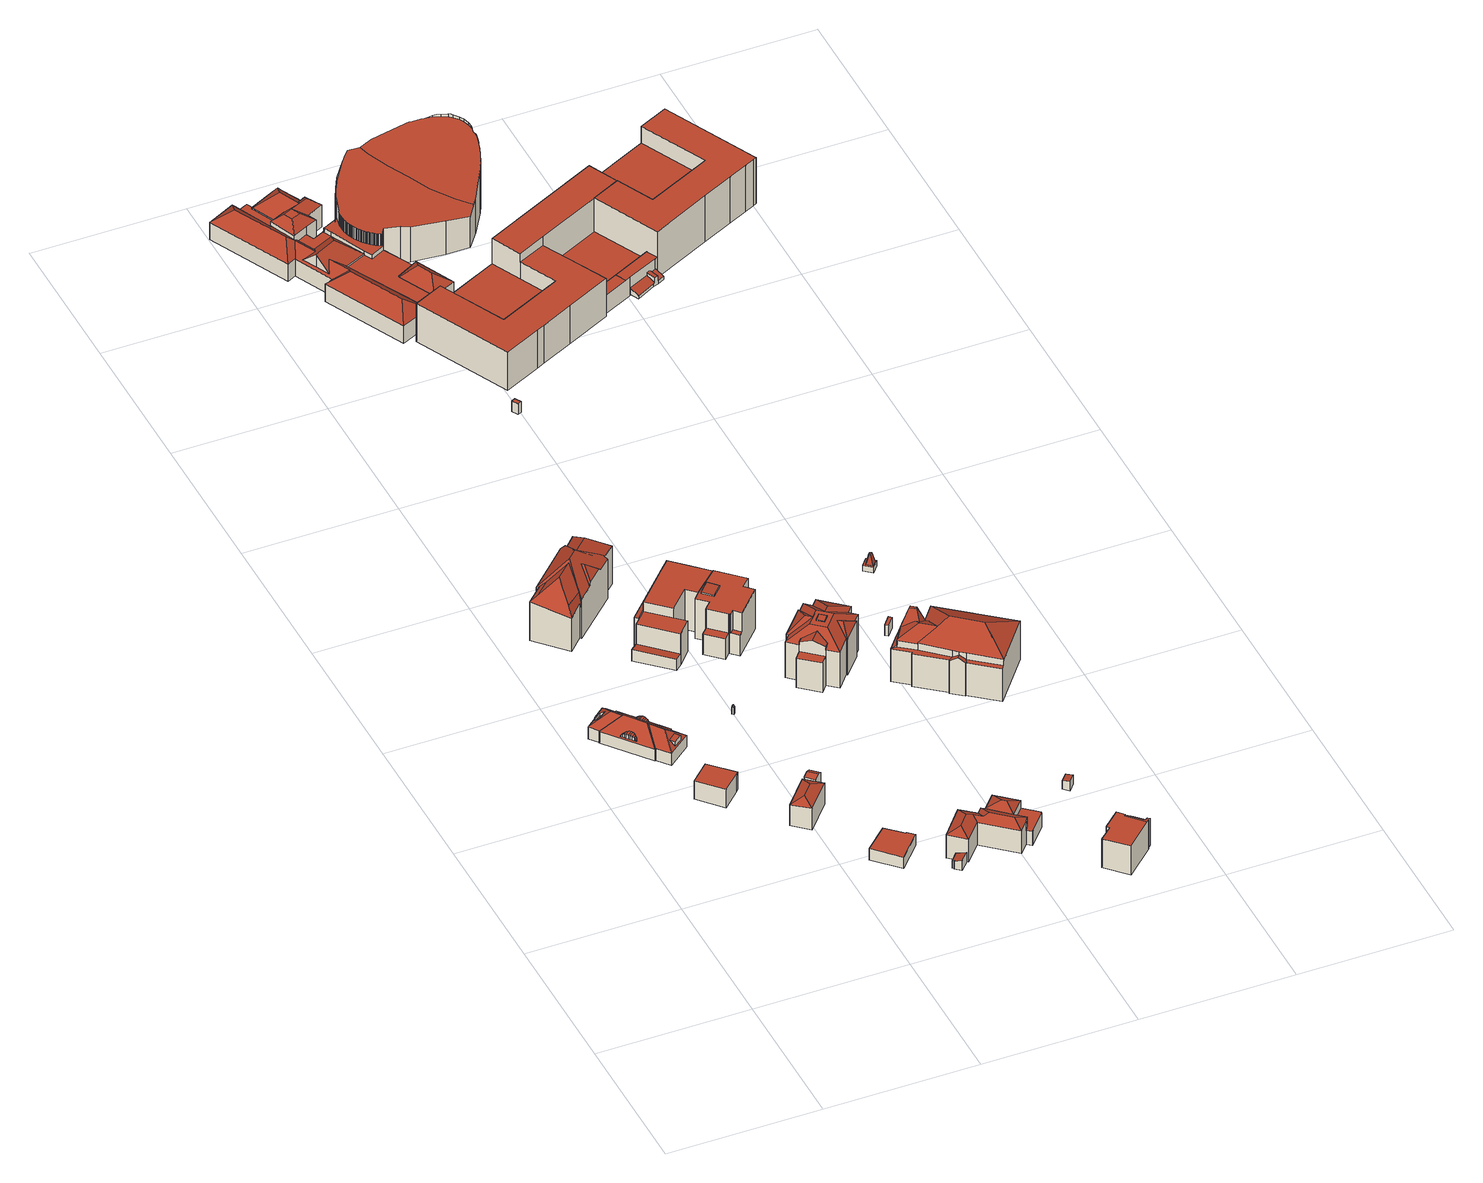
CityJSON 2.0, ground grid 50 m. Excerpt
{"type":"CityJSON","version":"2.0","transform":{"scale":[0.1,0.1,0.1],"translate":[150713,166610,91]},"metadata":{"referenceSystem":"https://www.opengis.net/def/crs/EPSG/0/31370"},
"CityObjects":{
"building1":{"type":"Building","attributes":{"name":"BUILDING","measuredHeight":12.45,"class":"1"},"geometry":[{"type":"MultiSurface","lod":"2","boundaries":[[[0,1,2]],[[3,4,5,6]],[[7,8,9]],[[10,11,12,13]],[[14,15,16,17,18,19]],[[20,21,22,23]],[[14,19,24,25]],[[2,1,26,27]],[[20,23,28,29,30,31]],[[32,33,8,7]],[[34,35,36,37]],[[38,3,6,39]],[[40,41,42,43]],[[44,45,46,47]],[[13,12,48,49]],[[29,17,16,30],[50,51,52,53,54,55,56,57,58,59,60,39,6,5,61,62,48,12,11,63]],[[21,64,22],[65,66,67,68]],[[69,70,71,72]],[[64,28,23,22]],[[27,26,35,34]],[[73,74,75,76,77,78,79]],[[15,31,30,16],[0,2,27,34,37,40,43,44,47,80,32,7,9,81,82,83,84,85,86,87,88,89,90,91]],[[39,60,38]],[[80,92,33,32]],[[93,62,61,94]],[[49,48,62,93]],[[37,36,41,40]],[[50,63,95]],[[96,25,24,97,98,99],[100,101,102,103]],[[43,42,45,44]],[[4,94,61,5]],[[47,46,92,80]],[[95,63,11,10]],[[97,24,19,18,104]],[[105,68,67,106]],[[49,93,55,54]],[[13,49,54,53]],[[3,38,59,58]],[[107,108,17,29]],[[109,110,20,31]],[[10,13,53,52]],[[71,70,100,103]],[[26,1,91,90]],[[111,112,15,14]],[[113,114,96,99,77]],[[70,69,101,100]],[[4,3,58,57]],[[115,116,76,75]],[[92,46,84,83]],[[9,8,81]],[[117,115,75,74]],[[89,88,36,35]],[[114,118,25,96]],[[119,120,64,21]],[[1,0,91]],[[108,121,18,17]],[[106,67,66]],[[110,119,21,20]],[[8,33,82,81]],[[122,117,74,73]],[[94,4,57,56]],[[87,86,42,41]],[[116,113,77,76]],[[69,72,102,101]],[[112,109,31,15]],[[88,87,41,36]],[[33,92,83,82]],[[98,97,79,78]],[[90,89,35,26]],[[50,95,51]],[[72,71,103,102]],[[97,104,73,79]],[[105,106,66,65]],[[118,111,14,25]],[[120,123,28,64]],[[68,105,65]],[[93,94,56,55]],[[46,45,85,84]],[[123,107,29,28]],[[95,10,52,51]],[[121,122,73,104,18]],[[38,60,59]],[[99,98,78,77]],[[86,85,45,42]],[[122,117,115,116,113,114,118,111,112,109,110,119,120,123,107,108,121]]],"semantics":{"surfaces":[{"type":"RoofSurface"},{"type":"WallSurface"},{"type":"GroundSurface"}],"values":[0,0,0,0,0,0,0,0,0,0,0,0,0,0,0,0,0,0,0,0,0,0,0,0,0,0,0,0,0,0,0,0,0,0,0,1,1,1,1,1,1,1,1,1,1,1,1,1,1,1,1,1,1,1,1,1,1,1,1,1,1,1,1,1,1,1,1,1,1,1,1,1,1,1,1,1,1,1,1,1,1,1,1,1,2]}}]},
"building2":{"type":"Building","attributes":{"name":"BUILDING","measuredHeight":6.85,"class":"1"},"geometry":[{"type":"MultiSurface","lod":"2","boundaries":[[[124,125,126,127,128]],[[129,124,128,130]],[[131,125,124,129]],[[132,126,125,131]],[[133,127,126,132]],[[130,128,127,133]],[[131,129,130,133,132]]],"semantics":{"surfaces":[{"type":"RoofSurface"},{"type":"WallSurface"},{"type":"GroundSurface"}],"values":[0,1,1,1,1,1,2]}}]},
"building3":{"type":"Building","attributes":{"name":"BUILDING","measuredHeight":7.92,"class":"1"},"geometry":[{"type":"MultiSurface","lod":"2","boundaries":[[[134,135,136]],[[137,134,136,138]],[[139,138,136,135]],[[138,139,137]],[[140,137,139,141]],[[142,135,134,143]],[[143,134,137,140]],[[141,139,135,142]],[[141,142,143,140]]],"semantics":{"surfaces":[{"type":"RoofSurface"},{"type":"WallSurface"},{"type":"GroundSurface"}],"values":[0,0,0,0,1,1,1,1,2]}}]},
"building4":{"type":"Building","attributes":{"name":"BUILDING","measuredHeight":4.19,"class":"1"},"geometry":[{"type":"MultiSurface","lod":"2","boundaries":[[[144,145,146,147,148,149]],[[150,144,149,151]],[[152,147,146,153]],[[151,149,148,154]],[[154,148,147,152]],[[153,146,145,155]],[[155,145,144,150]],[[154,152,153,155,150,151]]],"semantics":{"surfaces":[{"type":"RoofSurface"},{"type":"WallSurface"},{"type":"GroundSurface"}],"values":[0,1,1,1,1,1,1,2]}}]},
"building5":{"type":"Building","attributes":{"name":"BUILDING","measuredHeight":4.08,"class":"1"},"geometry":[{"type":"MultiSurface","lod":"2","boundaries":[[[156,157,158,159]],[[156,160,161,157]],[[162,158,157,161,163]],[[164,160,156,159,165]],[[165,159,158,162]],[[163,161,160,164]],[[163,164,165,162]]],"semantics":{"surfaces":[{"type":"RoofSurface"},{"type":"WallSurface"},{"type":"GroundSurface"}],"values":[0,0,1,1,1,1,2]}}]},
"building6":{"type":"Building","attributes":{"name":"BUILDING","measuredHeight":21.58,"class":"1"},"geometry":[{"type":"MultiSurface","lod":"2","boundaries":[[[166,167,168,169,170]],[[171,172,173,174,175,176]],[[177,178,179,167,166]],[[171,180,181,182,183,184,185,186,187,188,172]],[[189,190,191]],[[192,193,194]],[[193,195,196,197,194]],[[198,178,177,199]],[[184,183,190,189]],[[192,200,201,195,193]],[[201,172,196,195]],[[171,176,198,199,170,169]],[[185,184,189,191]],[[167,179,202,203,168]],[[199,177,166,170]],[[173,172,201]],[[204,203,202,205]],[[206,194,197,207]],[[208,179,178,209]],[[188,187,197,196]],[[207,197,187,186,210]],[[172,188,196]],[[174,173,201,200]],[[181,180,169,168]],[[182,181,168,203]],[[210,186,185,191,190,183,182,203,204]],[[211,175,174,200,212]],[[205,202,179,208]],[[180,171,169]],[[213,192,194,206]],[[214,176,175,211]],[[215,198,176,214]],[[212,200,192,213]],[[209,178,198,215]],[[211,212,213,206,207,210,204,205,208,209,215,214]]],"semantics":{"surfaces":[{"type":"RoofSurface"},{"type":"WallSurface"},{"type":"GroundSurface"}],"values":[0,0,0,0,0,0,0,0,0,0,0,0,0,0,0,1,1,1,1,1,1,1,1,1,1,1,1,1,1,1,1,1,1,1,2]}}]},
"building7":{"type":"Building","attributes":{"name":"BUILDING","measuredHeight":3.01,"class":"1"},"geometry":[{"type":"MultiSurface","lod":"2","boundaries":[[[216,217,218,219]],[[216,219,220,221]],[[222,218,217,223]],[[224,220,219,218,222]],[[225,221,220,224]],[[223,217,216,221,225]],[[222,223,225,224]]],"semantics":{"surfaces":[{"type":"RoofSurface"},{"type":"WallSurface"},{"type":"GroundSurface"}],"values":[0,0,1,1,1,1,2]}}]},
"building8":{"type":"Building","attributes":{"name":"BUILDING","measuredHeight":3.71,"class":"1"},"geometry":[{"type":"MultiSurface","lod":"2","boundaries":[[[226,227,228,229,230,231,232]],[[233,227,226,234]],[[235,232,231,236]],[[237,229,228,238]],[[234,226,232,235]],[[239,230,229,237]],[[236,231,230,239]],[[238,228,227,233]],[[236,239,237,238,233,234,235]]],"semantics":{"surfaces":[{"type":"RoofSurface"},{"type":"WallSurface"},{"type":"GroundSurface"}],"values":[0,1,1,1,1,1,1,1,2]}}]},
"building9":{"type":"Building","attributes":{"name":"BUILDING","measuredHeight":14.93,"class":"1"},"geometry":[{"type":"MultiSurface","lod":"2","boundaries":[[[240,241,242,243,244,245]],[[246,247,248,249,250,251,252,253,254]],[[255,256,257,258]],[[259,260,261,262]],[[263,264,265,266,267]],[[268,269,270,271]],[[272,252,251,273]],[[274,258,257,275]],[[276,271,270,253,252,272]],[[277,243,242,278]],[[259,262,241,240]],[[279,245,263,267,280]],[[281,261,260,282]],[[283,241,262,261,281]],[[248,247,265,264]],[[273,251,250,284]],[[285,265,247,246,258,274]],[[278,242,241,283]],[[280,267,266,286]],[[287,259,240,245,279]],[[264,263,245,244]],[[275,257,256,268,271,276]],[[254,253,270,269]],[[282,260,259,287]],[[286,266,265,285]],[[269,268,256,255]],[[249,248,264,244,243]],[[246,254,269,255,258]],[[284,250,249,243,277]],[[286,285,274,275,276,272,273,284,277,278,283,281,282,287,279,280]]],"semantics":{"surfaces":[{"type":"RoofSurface"},{"type":"WallSurface"},{"type":"GroundSurface"}],"values":[0,0,0,0,0,0,1,1,1,1,1,1,1,1,1,1,1,1,1,1,1,1,1,1,1,1,1,1,1,2]}}]},
"building10":{"type":"Building","attributes":{"name":"BUILDING","measuredHeight":8.7,"class":"1"},"geometry":[{"type":"MultiSurface","lod":"2","boundaries":[[[288,289,290]],[[291,290,289,292]],[[293,294,295,296]],[[297,298,299,300,301]],[[302,288,290,291]],[[295,303,304,299,298,296]],[[305,306,301,300]],[[303,307,308,304]],[[304,308,305,300,299]],[[306,297,301]],[[309,310,311,312,313,314,315,316,317,318]],[[302,291,292]],[[319,289,307,303,295,294]],[[320,288,302,309,318,321]],[[319,292,289]],[[292,310,309,302]],[[322,306,305,323]],[[324,315,314,325]],[[326,316,315,324]],[[327,312,293,296,328]],[[328,296,298,329]],[[323,305,308,330]],[[325,314,313,331]],[[332,289,288,320]],[[333,297,306,322]],[[319,294,311,310,292]],[[330,308,307,334]],[[294,293,312,311]],[[331,313,312,327]],[[334,307,289,332]],[[321,318,317,335]],[[329,298,297,333]],[[335,317,316,326]],[[322,323,330,334,332,320,321,335,326,324,325,331,327,328,329,333]]],"semantics":{"surfaces":[{"type":"RoofSurface"},{"type":"WallSurface"},{"type":"GroundSurface"}],"values":[0,0,0,0,0,0,0,0,0,0,0,0,0,1,1,1,1,1,1,1,1,1,1,1,1,1,1,1,1,1,1,1,1,2]}}]},
"building11":{"type":"Building","attributes":{"description":"R2052","name":"BUILDING","class":"1"},"geometry":[{"type":"MultiSurface","lod":"2","boundaries":[[[336,337,338,339]],[[340,341,342,343]],[[344,345,346,347]],[[251,252,348,349,350,351,352,353,354,355,356,357,358,359,360],[361,362,363,364]],[[365,366,367,368]],[[343,340,348,349]],[[345,364,363,346]],[[353,354,365,366]],[[369,336,357,358,370]],[[371,251,252,372]],[[347,362,361,344]],[[346,363,362,347]],[[373,359,360,374]],[[375,350,351,376]],[[377,356,337,338,378]],[[370,358,359,373]],[[379,341,342,380]],[[374,360,251,371]],[[356,357,336,337]],[[381,368,365,354,355,382]],[[352,353,366,367]],[[372,252,348,340,341,379]],[[383,339,336,369]],[[382,355,356,377]],[[378,338,339,383]],[[376,381,368,367,352,351]],[[380,375,350,349,343,342]],[[344,361,364,345]],[[371,372,379,380,375,376,381,382,377,378,383,369,370,373,374]]],"semantics":{"surfaces":[{"type":"RoofSurface"},{"type":"WallSurface"},{"type":"GroundSurface"}],"values":[0,0,0,0,0,1,1,1,1,1,1,1,1,1,1,1,1,1,1,1,1,1,1,1,1,1,1,1,2]}}]},
"building12":{"type":"Building","attributes":{"description":"R2051","name":"BUILDING","class":"1"},"geometry":[{"type":"MultiSurface","lod":"2","boundaries":[[[384,385,386,387,388,389,390]],[[391,392,393,394]],[[395,396,397,398]],[[399,400,401]],[[402,403,404,405]],[[388,387,406,407]],[[408,409,410,385,384,393,392]],[[409,411,412,410]],[[413,411,409,408]],[[414,390,389,415,403,402,416,417,418]],[[391,394,399,401]],[[413,412,411]],[[419,406,387,386]],[[406,419,407]],[[420,394,414,418]],[[421,422,423,424]],[[414,394,393,384,390],[425,426,427,428]],[[399,394,420,400]],[[429,416,402,405]],[[430,408,413,431]],[[432,423,424,433]],[[421,422,404,405,429]],[[434,391,392,435]],[[436,407,388,437]],[[420,438,439,418]],[[438,420,400,440]],[[416,417,429]],[[441,419,407,436]],[[442,422,423,432]],[[433,424,421,443]],[[396,397,425,426]],[[435,392,408,430]],[[444,410,385,445]],[[437,388,389,446]],[[447,401,391,434]],[[397,398,428,425]],[[395,396,426,427]],[[443,421,417,418,439]],[[403,404,415]],[[431,413,412,448]],[[449,386,419,441]],[[448,412,410,444]],[[398,395,427,428]],[[446,389,415,422,442]],[[445,385,386,449]],[[440,400,401,447]],[[435,430,431,448,444,445,449,441,436,437,446,442,432,433,443,439,438,440,447,434]]],"semantics":{"surfaces":[{"type":"RoofSurface"},{"type":"WallSurface"},{"type":"GroundSurface"}],"values":[0,0,0,0,0,0,0,0,0,0,0,0,0,0,0,0,0,0,0,1,1,1,1,1,1,1,1,1,1,1,1,1,1,1,1,1,1,1,1,1,1,1,1,1,1,1,2]}}]},
"building13":{"type":"Building","attributes":{"name":"BUILDING","measuredHeight":10.68,"class":"1"},"geometry":[{"type":"MultiSurface","lod":"2","boundaries":[[[450,451,452,453]],[[454,455,456,457,458,459,460,461]],[[462,463,464,465,455,454,466,467,468]],[[469,468,467,470]],[[471,451,450,462,468,469]],[[456,455,465]],[[464,463,453,452]],[[470,467,466,472]],[[463,462,450,453]],[[473,457,456,465,464,452,474]],[[475,460,459,476]],[[476,459,458,477]],[[472,466,454,461,478]],[[478,461,460,475]],[[477,458,457,473]],[[474,452,451,471]],[[475,476,477,473,474,471,469,470,472,478]]],"semantics":{"surfaces":[{"type":"RoofSurface"},{"type":"WallSurface"},{"type":"GroundSurface"}],"values":[0,0,0,1,1,1,1,1,1,1,1,1,1,1,1,1,2]}}]},
"building14":{"type":"Building","attributes":{"name":"BUILDING","measuredHeight":3.98,"class":"1"},"geometry":[{"type":"MultiSurface","lod":"2","boundaries":[[[479,480,481,482]],[[483,479,482,484]],[[485,480,479,483]],[[486,481,480,485]],[[484,482,481,486]],[[486,485,483,484]]],"semantics":{"surfaces":[{"type":"RoofSurface"},{"type":"WallSurface"},{"type":"GroundSurface"}],"values":[0,1,1,1,1,2]}}]},
"building15":{"type":"Building","attributes":{"name":"BUILDING","measuredHeight":3.4,"class":"1"},"geometry":[{"type":"MultiSurface","lod":"2","boundaries":[[[487,488,489,490]],[[491,487,490,492]],[[493,489,488,494]],[[494,488,487,491]],[[492,490,489,493]],[[491,492,493,494]]],"semantics":{"surfaces":[{"type":"RoofSurface"},{"type":"WallSurface"},{"type":"GroundSurface"}],"values":[0,1,1,1,1,2]}}]},
"building16":{"type":"Building","attributes":{"name":"BUILDING","measuredHeight":3.92,"class":"1"},"geometry":[{"type":"MultiSurface","lod":"2","boundaries":[[[495,496,497,498]],[[499,496,495,500]],[[501,497,496,499]],[[502,498,497,501]],[[500,495,498,502]],[[502,501,499,500]]],"semantics":{"surfaces":[{"type":"RoofSurface"},{"type":"WallSurface"},{"type":"GroundSurface"}],"values":[0,1,1,1,1,2]}}]},
"building17":{"type":"Building","attributes":{"name":"BUILDING","measuredHeight":21.01,"class":"1"},"geometry":[{"type":"MultiSurface","lod":"2","boundaries":[[[503,504,505,506]],[[507,508,509,510,511,512,513,514,515,516,517,518,519,520,521,522,523,524,525,526,527,528,529,530,531,532,533,534,535,536,537,538,539,540,541,542,543,544,545,546,547,548,549,550,551,552,553,554,555,556,557,558,559,560,561,562,563,564,565,566,567,568,569,570,571,572,573,574,575,576,577,578,579]],[[580,581,582,583]],[[583,582,584,585]],[[586,587,588]],[[589,590,591,592,593,594,595]],[[596,597,598]],[[599,600,601]],[[602,603,604,605]],[[606,607,605,604]],[[608,609,610,611,612]],[[613,614,615]],[[610,609,616,617,618,619,620]],[[578,577,576,575,574,573,621,622,623,624,625,626,627,628,629,630,631,632,633,634,635,636,637,638,639,640,641,642,643,644,645,646,647,648,649,650,651,652,579]],[[653,654,655,656]],[[657,658,659,660,661,662,663,664,665,666,667,668,669,670,671,672,673,674,675,676,677,678,679,680,681,682,683,684,685,686,687,688,689,690,691,692,693,694,695,696,697,698,699,700,701,702,703,704,705,706,707,708,709,710,711,712,713]],[[601,503,714,599]],[[606,604,597,596,715,608,612,716,717,718]],[[607,606,718,719]],[[609,608,715,720,721,616]],[[722,723,724,725,726,727,728,729,730,731,584,582,581]],[[732,733,734,735,736,737,738,739,613]],[[584,731,585]],[[505,504,740,741,742,743,722,581,580]],[[614,613,739,723,722,743,744]],[[603,598,597,604]],[[654,653,586,588]],[[745,746,747,748,749,750,751,752,753,754]],[[719,755,602,605,607]],[[600,756,757,758,740,504,503,601]],[[740,758,759,615,614,744,741]],[[654,588,587,655]],[[693,692,534,533]],[[760,721,720,596,598,761]],[[762,631,630,763]],[[698,697,529,528]],[[764,571,570,765]],[[763,630,629,766]],[[767,746,756,600,768]],[[769,639,638,770]],[[765,570,569,771]],[[772,647,646,645,773]],[[665,664,562,561]],[[711,710,733,732]],[[662,661,565,564]],[[770,638,637,774]],[[694,693,533,532]],[[692,691,535,534]],[[689,688,538,537]],[[714,503,506]],[[775,599,714,506,776]],[[777,642,641,778]],[[620,619,593,592]],[[669,668,558,557]],[[779,735,734,780]],[[781,709,517,516,515,782]],[[783,644,643,642,777]],[[784,593,619,618,785]],[[727,726,719,718]],[[717,716,611,590,589,728]],[[668,667,559,558]],[[778,641,640,639,769]],[[786,616,721,760]],[[696,695,531,530]],[[787,628,627,626,788]],[[789,617,616,786]],[[790,603,602,791]],[[737,736,755,719,726]],[[792,733,710,709,781]],[[657,713,615,754,753]],[[793,513,512,794]],[[757,756,746,745,759]],[[771,569,568,658,752,795]],[[706,705,521,520]],[[796,505,580,797]],[[798,632,631,762]],[[700,699,527,526]],[[776,506,505,796]],[[615,759,745,754]],[[682,681,545,544]],[[680,679,547,546]],[[773,645,644,783]],[[799,624,623,800]],[[709,708,518,517]],[[801,587,586,747,746,767]],[[717,728,727,718]],[[663,662,564,563]],[[702,701,525,524]],[[677,676,550,549]],[[690,689,537,536]],[[780,734,733,792]],[[704,703,523,522]],[[802,652,651,803]],[[661,660,566,565]],[[804,736,735,779]],[[713,712,613,615]],[[653,656,749,748]],[[805,585,731,806]],[[683,682,544,543]],[[611,610,591,590]],[[675,674,552,551]],[[807,648,647,772]],[[766,629,628,787]],[[610,620,592,591]],[[808,635,634,809]],[[810,572,571,764]],[[681,680,546,545]],[[724,723,739]],[[705,704,522,521]],[[806,731,730,729,595,811]],[[812,508,507,813]],[[674,673,553,552]],[[703,702,524,523]],[[670,669,557,556]],[[658,657,753,752]],[[768,600,599,775]],[[774,637,636,635,808]],[[788,626,625,624,799]],[[708,707,519,518]],[[660,659,567,566]],[[785,618,617,789]],[[586,653,748,747]],[[725,724,739,738]],[[685,684,542,541]],[[701,700,526,525]],[[794,512,511,510,814]],[[707,706,520,519]],[[602,755,736,804,791]],[[803,651,650,815]],[[813,507,579,652,802]],[[743,742,744]],[[800,623,622,621,816]],[[795,752,751,817]],[[684,683,543,542]],[[691,690,536,535]],[[758,757,759]],[[715,596,720]],[[695,694,532,531]],[[761,598,603,790]],[[814,510,509,508,812]],[[664,663,563,562]],[[818,594,593,784]],[[667,666,560,559]],[[678,677,549,548]],[[656,655,750,749]],[[672,671,555,554]],[[687,686,540,539]],[[679,678,548,547]],[[666,665,561,560]],[[716,612,611]],[[816,621,573,572,810]],[[726,725,738,737]],[[819,583,585,805]],[[659,658,568,567]],[[686,685,541,540]],[[699,698,528,527]],[[697,696,530,529]],[[671,670,556,555]],[[820,750,655,587,801]],[[673,672,554,553]],[[809,634,633,632,798]],[[688,687,539,538]],[[676,675,551,550]],[[712,711,732,613]],[[797,580,583,819]],[[815,650,649,648,807]],[[817,751,750,820]],[[742,741,744]],[[729,728,589,595]],[[811,595,594,818]],[[782,515,514,513,793]],[[805,806,811,818,784,785,789,786,760,761,790,791,804,779,780,792,781,782,793,794,814,812,813,802,803,815,807,772,773,783,777,778,769,770,774,808,809,798,762,763,766,787,788,799,800,816,810,764,765,771,795,817,820,801,767,768,775,776,796,797,819]]],"semantics":{"surfaces":[{"type":"RoofSurface"},{"type":"WallSurface"},{"type":"GroundSurface"}],"values":[0,0,0,0,0,0,0,0,0,0,0,0,0,0,0,0,0,0,0,0,0,0,0,0,0,0,0,0,0,0,0,0,1,1,1,1,1,1,1,1,1,1,1,1,1,1,1,1,1,1,1,1,1,1,1,1,1,1,1,1,1,1,1,1,1,1,1,1,1,1,1,1,1,1,1,1,1,1,1,1,1,1,1,1,1,1,1,1,1,1,1,1,1,1,1,1,1,1,1,1,1,1,1,1,1,1,1,1,1,1,1,1,1,1,1,1,1,1,1,1,1,1,1,1,1,1,1,1,1,1,1,1,1,1,1,1,1,1,1,1,1,1,1,1,1,1,1,1,1,1,1,1,1,1,1,1,1,1,1,1,1,1,1,1,1,1,1,1,1,1,1,2]}}]},
"building18":{"type":"Building","attributes":{"name":"BUILDING","measuredHeight":20.02,"class":"1"},"geometry":[{"type":"MultiSurface","lod":"2","boundaries":[[[821,822,823,824,825,826]],[[827,828,829]],[[830,831,832,833,834,835,836,837]],[[825,824,838,829,828,839]],[[840,841,842,843]],[[844,838,824,845,846,847]],[[848,849,850,851,841,840]],[[852,853,854]],[[848,836,835,855,849]],[[856,857,832,831,858,859,860]],[[861,856,862,863,864]],[[863,862,826,825,839]],[[845,865,866,867,868,869,852,846]],[[861,864,827,829,838,844]],[[864,863,839,828,827]],[[847,846,852,854]],[[870,854,853,843,842,871]],[[872,855,835,873]],[[874,834,833,875]],[[876,857,856,861,877]],[[878,844,847,879]],[[879,847,854,870]],[[865,845,823,822]],[[826,862,860,859]],[[873,835,834,874]],[[868,867,848,840]],[[822,821,858,830,837]],[[875,833,832,880]],[[881,850,849,855,872]],[[882,851,850,881]],[[866,865,822,837,836]],[[880,832,857,876]],[[871,842,841,851,882]],[[845,824,823]],[[821,826,859,858]],[[862,856,860]],[[852,869,853]],[[869,868,840,843,853]],[[858,831,830]],[[877,861,844,878]],[[867,866,836,848]],[[877,878,879,870,871,882,881,872,873,874,875,880,876]]],"semantics":{"surfaces":[{"type":"RoofSurface"},{"type":"WallSurface"},{"type":"GroundSurface"}],"values":[0,0,0,0,0,0,0,0,0,0,0,0,0,0,0,0,1,1,1,1,1,1,1,1,1,1,1,1,1,1,1,1,1,1,1,1,1,1,1,1,1,2]}}]},
"building19":{"type":"Building","attributes":{"description":"R7286","name":"BUILDING","class":"1"},"geometry":[{"type":"MultiSurface","lod":"2","boundaries":[[[883,884,885,886]],[[887,888,889,890],[885,891,892,886]],[[893,894,884,883]],[[893,892,891,894]],[[892,893,883,886]],[[885,884,894,891]],[[895,887,888,896]],[[896,888,889,897]],[[898,890,887,895]],[[897,889,890,898]],[[898,895,896,897]]],"semantics":{"surfaces":[{"type":"RoofSurface"},{"type":"WallSurface"},{"type":"GroundSurface"}],"values":[0,0,0,0,0,0,1,1,1,1,2]}}]},
"building20":{"type":"Building","attributes":{"name":"BUILDING","measuredHeight":17.23,"class":"1"},"geometry":[{"type":"MultiSurface","lod":"2","boundaries":[[[899,900,901,902,903,904]],[[905,906,907,908,909,910,911]],[[912,913,914,915,916,917,918,919,920,921,922,923,924,925]],[[926,927,928,929,930,931,932,933]],[[934,935,936,937,938,939,940,941,942,943,944,945,946]],[[899,910,909,943,900]],[[947,921,920,948]],[[949,905,911,950]],[[906,946,945,907]],[[951,936,935,934,905,949]],[[928,914,913,929]],[[952,937,936,951]],[[948,920,919,953]],[[950,911,910,899,904,926,933,954]],[[955,918,917,956]],[[957,938,937,952]],[[958,923,922,959]],[[905,934,946,906]],[[927,903,915,914,928]],[[959,922,921,947]],[[960,931,930,912,925,961]],[[961,925,924,962]],[[956,917,916,902,963]],[[929,913,912,930]],[[964,932,931,960]],[[953,919,918,955]],[[965,940,939,966]],[[967,942,941,968]],[[966,939,938,957]],[[954,933,932,964]],[[968,941,940,965]],[[907,945,944,908]],[[900,943,942,901]],[[963,902,901,942,967]],[[903,927,926,904]],[[902,916,915,903]],[[908,944,943,909]],[[962,924,923,958]],[[951,949,950,954,964,960,961,962,958,959,947,948,953,955,956,963,967,968,965,966,957,952]]],"semantics":{"surfaces":[{"type":"RoofSurface"},{"type":"WallSurface"},{"type":"GroundSurface"}],"values":[0,0,0,0,0,1,1,1,1,1,1,1,1,1,1,1,1,1,1,1,1,1,1,1,1,1,1,1,1,1,1,1,1,1,1,1,1,1,2]}}]},
"building21":{"type":"Building","attributes":{"name":"BUILDING","measuredHeight":6.74,"class":"1"},"geometry":[{"type":"MultiSurface","lod":"2","boundaries":[[[969,970,971,972]],[[973,974,975,976,977]],[[978,972,979,980,981,982]],[[983,970,969,976,975,984]],[[985,974,973,978,982,986]],[[987,980,979,971,970,983]],[[969,972,977,976]],[[979,972,971]],[[984,975,974,985]],[[978,973,977,972]],[[986,982,981,988]],[[988,981,980,987]],[[984,985,986,988,987,983]]],"semantics":{"surfaces":[{"type":"RoofSurface"},{"type":"WallSurface"},{"type":"GroundSurface"}],"values":[0,0,0,1,1,1,1,1,1,1,1,1,2]}}]},
"building22":{"type":"Building","attributes":{"name":"BUILDING","measuredHeight":3.46,"class":"1"},"geometry":[{"type":"MultiSurface","lod":"2","boundaries":[[[989,990,991,992,993]],[[994,995,996,997]],[[998,999,1000,1001,1002]],[[1003,990,989,995,994,1002,1001,1004]],[[996,995,989,993]],[[1005,1000,999,1006]],[[1007,991,990,1003]],[[994,997,998,1002]],[[1004,1001,1000,1005]],[[1006,999,998,997,996,993,992,1008]],[[1008,992,991,1007]],[[1006,1008,1007,1003,1004,1005]]],"semantics":{"surfaces":[{"type":"RoofSurface"},{"type":"WallSurface"},{"type":"GroundSurface"}],"values":[0,0,0,1,1,1,1,1,1,1,1,2]}}]}
},
"vertices":[
[107,1172,113],[108,1172,116],[110,1173,116],[206,1200,122],[203,1203,125],[194,1196,124],[199,1195,121],[142,1134,116],[139,1132,116],[140,1131,113],[186,1225,122],[180,1219,121],[180,1214,124],[189,1221,125],[65,1222,110],[63,1221,110],[135,1213,153],[144,1285,111],[141,1288,108],[133,1215,150],[179,1083,111],[212,1042,111],[219,1108,149],[187,1149,149],[109,1245,150],[41,1252,110],[109,1169,120],[115,1174,120],[253,1142,111],[256,1145,111],[184,1152,153],[176,1080,110],[144,1139,120],[138,1134,120],[121,1173,123],[112,1166,123],[115,1162,126],[127,1171,126],[208,1198,118],[205,1195,118],[133,1168,128],[119,1157,128],[123,1152,128],[138,1163,128],[141,1157,128],[128,1147,128],[132,1142,126],[143,1151,126],[181,1208,127],[192,1217,127],[184,1228,114],[184,1227,114],[186,1225,114],[189,1221,114],[192,1217,114],[196,1212,114],[200,1208,114],[203,1203,114],[206,1200,114],[208,1198,114],[209,1196,114],[188,1198,127],[183,1202,128],[181,1224,118],[286,1101,110],[259,1085,114],[234,1065,114],[223,1080,130],[248,1100,130],[95,1290,106],[68,1268,106],[78,1255,106],[106,1277,106],[123,1311,74],[135,1321,74],[107,1322,74],[81,1301,74],[79,1289,74],[116,1319,74],[117,1317,74],[144,1145,123],[139,1132,113],[138,1134,113],[135,1137,113],[132,1142,113],[128,1147,113],[123,1152,113],[119,1157,113],[115,1162,113],[112,1166,113],[109,1169,113],[108,1172,113],[135,1137,123],[196,1212,129],[200,1208,127],[184,1227,118],[77,1281,110],[117,1317,108],[116,1319,106],[79,1289,106],[68,1268,114],[95,1290,114],[106,1277,128],[78,1255,128],[123,1311,108],[259,1085,130],[234,1065,130],[256,1145,66],[144,1285,66],[176,1080,66],[179,1083,66],[65,1222,66],[63,1221,66],[79,1289,66],[77,1281,66],[107,1322,66],[81,1301,66],[135,1321,66],[41,1252,66],[212,1042,66],[286,1101,66],[141,1288,66],[123,1311,66],[253,1142,66],
[267,929,138],[205,869,140],[274,795,140],[332,850,138],[338,857,138],[267,929,72],[338,857,72],[205,869,72],[274,795,72],[332,850,72],
[529,668,174],[478,712,174],[481,663,190],[448,575,175],[446,622,190],[397,619,174],[448,575,96],[397,619,96],[478,712,96],[529,668,96],
[701,409,118],[681,428,118],[678,426,118],[626,473,119],[552,404,119],[627,328,118],[701,409,77],[627,328,77],[626,473,77],[678,426,77],[552,404,77],[681,428,77],
[553,765,127],[526,789,127],[514,778,120],[539,752,120],[565,776,121],[540,803,119],[514,778,86],[540,803,86],[565,776,86],[539,752,86],
[189,1786,221],[187,1714,171],[239,1761,169],[239,1767,173],[240,1835,221],[247,1842,230],[277,1872,230],[288,1955,178],[289,1967,171],[278,1977,156],[141,1843,157],[119,1787,173],[95,1787,159],[186,1693,138],[239,1767,182],[239,1761,178],[237,1735,161],[280,1776,161],[280,1838,204],[343,1836,160],[380,1871,160],[370,1880,172],[358,1879,181],[289,1829,204],[288,1784,172],[334,1828,172],[333,2012,157],[332,1925,217],[418,1925,158],[287,1881,217],[358,1879,167],[370,1880,159],[148,1837,160],[170,1836,172],[289,1967,157],[288,1955,165],[233,1739,142],[237,1735,128],[237,1735,15],[233,1739,15],[418,1925,15],[370,1880,15],[186,1693,15],[95,1787,15],[380,1871,15],[278,1977,15],[289,1967,15],[333,2012,15],[141,1843,15],[148,1837,15],
[472,1191,89],[475,1189,83],[480,1195,83],[477,1198,89],[474,1200,84],[469,1193,84],[480,1195,59],[475,1189,59],[474,1200,59],[469,1193,59],
[793,253,136],[774,271,128],[769,275,126],[745,248,125],[751,243,128],[748,240,128],[767,225,136],[774,271,99],[793,253,99],[767,225,99],[748,240,99],[745,248,99],[769,275,99],[751,243,99],
[347,1594,138],[445,1500,138],[489,1546,137],[457,1576,137],[389,1639,137],[361,1609,137],[529,1784,171],[496,1751,171],[389,1639,171],[457,1576,171],[522,1643,171],[552,1614,171],[630,1686,171],[631,1687,171],[583,1732,171],[583,1732,100],[596,1746,100],[542,1796,101],[529,1784,101],[347,1594,62],[324,1574,64],[424,1480,63],[445,1500,62],[361,1609,142],[389,1639,142],[496,1751,141],[485,1758,141],[351,1619,141],[596,1746,137],[583,1732,136],[631,1687,137],[645,1700,137],[630,1686,22],[552,1614,22],[529,1784,22],[542,1796,22],[645,1700,22],[457,1576,22],[489,1546,22],[361,1609,22],[351,1619,22],[424,1480,22],[324,1574,22],[445,1500,22],[522,1643,22],[496,1751,22],[485,1758,22],[347,1594,22],
[952,426,168],[907,374,172],[958,372,188],[969,362,188],[970,315,171],[990,270,173],[1000,286,175],[959,282,190],[961,237,173],[805,264,173],[859,326,173],[858,353,183],[837,352,190],[802,312,190],[1017,370,168],[901,333,190],[882,332,183],[832,402,172],[753,309,173],[896,383,172],[879,364,172],[1017,370,140],[970,315,141],[1000,286,140],[990,270,141],[1005,259,140],[1007,262,140],[1008,261,140],[1064,325,140],[1062,327,140],[1064,329,140],[970,315,173],[952,426,88],[1064,329,88],[753,309,88],[832,402,88],[1008,261,88],[1007,262,88],[1064,325,88],[990,270,88],[961,237,88],[859,326,88],[879,364,88],[1005,259,88],[907,374,88],[805,264,88],[896,383,88],[1062,327,88],
[542,1536,100],[593,1488,101],[573,1467,101],[523,1516,100],[633,1688,62],[645,1700,62],[723,1627,63],[711,1614,63],[558,1606,178],[590,1640,178],[619,1612,176],[587,1578,176],[633,1688,171],[711,1614,171],[682,1586,171],[708,1560,171],[630,1478,171],[609,1498,171],[597,1485,171],[595,1487,171],[593,1488,171],[542,1536,171],[541,1537,171],[564,1561,171],[532,1592,171],[558,1606,171],[587,1578,171],[619,1612,171],[590,1640,171],[597,1485,101],[609,1498,100],[630,1478,100],[618,1465,100],[542,1536,23],[541,1537,23],[552,1614,23],[630,1686,23],[564,1561,23],[532,1592,23],[682,1586,23],[708,1560,23],[593,1488,23],[573,1467,23],[645,1700,23],[723,1627,23],[618,1465,23],[595,1487,23],[523,1516,23],
[856,1329,205],[934,1335,170],[914,1312,170],[854,1307,197],[857,1246,170],[816,1198,170],[812,1278,205],[788,1421,170],[809,1445,170],[815,1365,205],[793,1339,205],[831,1324,208],[814,1304,208],[795,1321,208],[812,1341,208],[775,1355,205],[707,1336,170],[784,1424,170],[782,1286,196],[794,1239,180],[782,1226,180],[753,1252,196],[868,1294,197],[860,1242,170],[831,1426,170],[835,1348,205],[912,1354,170],[853,1368,205],[931,1376,170],[849,1447,170],[771,1314,205],[782,1226,170],[733,1291,180],[722,1278,170],[690,1306,170],[918,1309,170],[712,1332,170],[722,1278,146],[782,1226,146],[761,1201,146],[700,1252,146],[795,1321,205],[814,1304,205],[831,1324,205],[812,1341,205],[722,1278,180],[831,1426,37],[849,1447,37],[761,1201,37],[700,1252,37],[788,1421,37],[809,1445,37],[860,1242,37],[857,1246,37],[712,1332,37],[690,1306,37],[707,1336,37],[918,1309,37],[782,1226,37],[722,1278,37],[912,1354,37],[934,1335,37],[816,1198,37],[784,1424,37],[931,1376,37],[914,1312,37],
[1302,111,193],[1272,144,193],[1259,133,200],[1290,101,200],[1292,87,208],[1243,140,207],[1248,145,207],[1229,166,207],[1174,116,208],[1182,108,207],[1140,70,208],[1204,5,208],[1302,111,202],[1290,101,206],[1259,133,206],[1248,145,205],[1298,93,206],[1297,94,206],[1308,104,202],[1308,104,101],[1297,94,101],[1272,144,101],[1298,93,101],[1229,166,101],[1259,133,101],[1140,70,101],[1182,108,101],[1174,116,101],[1204,5,101],
[490,2751,47],[502,2756,47],[492,2777,46],[479,2771,46],[490,2751,7],[479,2771,7],[502,2756,7],[492,2777,7],
[1229,470,118],[1211,486,115],[1190,463,115],[1208,446,118],[1229,470,84],[1208,446,84],[1190,463,84],[1211,486,84],
[1028,1358,82],[1037,1350,82],[1062,1380,82],[1053,1388,82],[1037,1350,43],[1028,1358,43],[1062,1380,43],[1053,1388,43],
[261,3427,113],[270,3450,98],[221,3465,68],[193,3451,68],[476,3924,121],[456,3900,125],[447,3889,126],[439,3879,128],[413,3842,132],[388,3805,137],[365,3763,137],[359,3750,137],[353,3737,137],[348,3720,137],[342,3704,142],[336,3673,121],[336,3669,121],[336,3666,121],[336,3663,121],[336,3659,121],[336,3656,121],[336,3652,121],[336,3649,121],[337,3646,121],[337,3642,121],[337,3639,121],[338,3636,121],[339,3633,121],[339,3629,121],[340,3626,121],[341,3623,121],[342,3620,121],[343,3616,121],[344,3613,121],[346,3610,121],[347,3607,121],[348,3604,121],[350,3601,121],[351,3598,121],[353,3595,121],[354,3592,121],[356,3589,121],[358,3586,121],[360,3583,121],[361,3581,121],[363,3578,121],[365,3575,121],[368,3573,121],[370,3570,121],[372,3567,121],[374,3565,121],[377,3563,121],[379,3560,121],[381,3558,121],[384,3556,121],[386,3554,121],[389,3551,121],[392,3549,121],[394,3547,121],[397,3545,121],[400,3544,121],[403,3542,121],[406,3540,121],[409,3538,121],[412,3537,121],[415,3535,142],[463,3522,142],[491,3514,137],[598,3504,132],[676,3504,121],[702,3538,132],[663,3577,137],[612,3643,142],[574,3716,147],[543,3789,142],[518,3877,132],[514,3922,121],[161,3593,68],[179,3637,99],[156,3645,113],[132,3577,69],[71,3820,113],[3,3846,69],[464,3282,62],[540,3318,62],[480,3338,100],[158,3755,58],[188,3770,58],[147,3861,58],[145,3865,58],[151,3867,58],[140,3890,58],[104,3873,58],[294,3821,86],[281,3779,116],[322,3764,89],[322,3183,71],[422,3229,68],[347,3250,113],[280,3710,87],[267,3738,88],[222,3753,116],[234,3725,116],[192,3739,116],[204,3711,116],[253,3770,114],[221,3837,114],[147,3861,64],[188,3770,64],[211,3782,86],[303,3654,60],[273,3567,119],[355,3537,65],[249,3915,64],[219,3900,64],[211,3896,64],[151,3867,64],[145,3865,64],[717,3558,141],[730,3578,150],[766,3635,170],[780,3663,180],[783,3673,183],[787,3682,186],[792,3697,191],[796,3711,196],[797,3716,198],[799,3724,200],[803,3744,206],[803,3769,199],[803,3776,211],[802,3782,212],[800,3793,214],[796,3803,216],[793,3813,216],[786,3827,216],[773,3843,216],[768,3849,216],[763,3854,214],[746,3867,209],[736,3874,206],[726,3880,201],[712,3886,195],[704,3889,191],[695,3893,189],[671,3900,183],[661,3903,181],[652,3906,177],[594,3915,155],[548,3921,140],[406,3403,62],[458,3387,100],[479,3446,62],[405,3407,62],[369,3511,76],[415,3535,76],[412,3537,76],[409,3538,76],[406,3540,76],[403,3542,76],[400,3544,76],[397,3545,76],[394,3547,76],[392,3549,76],[389,3551,76],[386,3554,76],[384,3556,76],[381,3558,76],[379,3560,76],[377,3563,76],[374,3565,76],[372,3567,76],[370,3570,76],[368,3573,76],[365,3575,76],[363,3578,76],[361,3581,76],[360,3583,76],[358,3586,76],[356,3589,76],[354,3592,76],[353,3595,76],[351,3598,76],[350,3601,76],[348,3604,76],[347,3607,76],[346,3610,76],[344,3613,76],[343,3616,76],[342,3620,76],[341,3623,76],[340,3626,76],[339,3629,76],[339,3633,76],[338,3636,76],[337,3639,76],[337,3642,76],[337,3646,76],[336,3649,76],[336,3652,76],[336,3656,76],[336,3659,76],[336,3663,76],[336,3666,76],[336,3669,76],[336,3673,76],[342,3704,76],[298,3683,76],[291,3680,76],[303,3654,76],[355,3537,76],[193,3451,71],[267,3808,86],[188,3770,88],[158,3755,89],[155,3754,90],[191,3667,90],[294,3821,64],[256,3900,64],[213,3567,98],[230,3610,69],[226,3617,69],[201,3671,69],[191,3667,75],[155,3754,75],[158,3755,69],[104,3873,69],[100,3883,69],[96,3892,69],[291,3680,60],[298,3683,60],[296,3686,60],[252,3665,60],[240,3691,60],[191,3667,60],[201,3671,60],[226,3617,60],[235,3522,98],[222,3485,71],[200,3532,71],[178,3578,71],[200,3532,119],[282,3504,60],[409,3256,60],[464,3282,60],[406,3403,60],[405,3407,60],[479,3446,60],[464,3440,60],[415,3535,60],[369,3511,60],[355,3537,60],[240,3691,88],[409,3256,68],[282,3504,68],[281,3507,68],[282,3504,65],[256,3900,6],[322,3764,6],[803,3744,6],[799,3724,6],[598,3504,6],[491,3514,6],[797,3716,6],[409,3256,6],[422,3229,6],[773,3843,6],[786,3827,6],[463,3522,6],[695,3893,6],[712,3886,6],[793,3813,6],[322,3183,6],[193,3451,6],[746,3867,6],[763,3854,6],[252,3665,6],[296,3686,6],[342,3704,6],[353,3737,6],[726,3880,6],[151,3867,6],[211,3896,6],[249,3915,6],[796,3711,6],[787,3682,6],[219,3900,6],[267,3738,6],[280,3710,6],[298,3683,6],[365,3763,6],[388,3805,6],[415,3535,6],[221,3465,6],[161,3593,6],[803,3769,6],[780,3663,6],[766,3635,6],[540,3318,6],[548,3921,6],[594,3915,6],[240,3691,6],[3,3846,6],[96,3892,6],[671,3900,6],[800,3793,6],[802,3782,6],[676,3504,6],[104,3873,6],[456,3900,6],[476,3924,6],[439,3879,6],[652,3906,6],[717,3558,6],[464,3440,6],[140,3890,6],[132,3577,6],[479,3446,6],
[978,1159,190],[1026,1120,190],[1091,1131,218],[1095,1135,222],[1053,1169,222],[980,1161,192],[1060,1202,256],[1061,1183,213],[1088,1205,193],[978,1159,166],[961,1159,165],[959,1159,165],[1009,1119,165],[1004,1114,164],[1093,1044,165],[1104,1050,167],[1026,1120,167],[1096,1199,193],[1050,1192,213],[1137,1023,167],[1133,1010,165],[1217,944,164],[1224,953,167],[1092,1218,181],[1091,1131,222],[1135,1140,242],[1133,1267,185],[1121,1036,179],[1112,1025,179],[1130,1010,166],[1131,1012,165],[1219,1072,242],[1224,953,185],[1342,1099,185],[1091,1041,164],[1002,1212,165],[999,1209,165],[978,1159,170],[980,1161,170],[1010,1206,168],[1039,1260,155],[1010,1206,189],[1014,1212,189],[1045,1214,255],[1026,1120,194],[1104,1050,191],[1121,1036,191],[1137,1023,191],[1224,953,190],[1342,1099,42],[1217,944,42],[1091,1041,42],[1093,1044,42],[1004,1114,42],[1009,1119,42],[999,1209,42],[1039,1260,42],[1092,1218,42],[1133,1267,42],[959,1159,42],[1130,1010,42],[1131,1012,42],
[1120,1661,88],[1126,1667,88],[1136,1665,53],[1122,1649,53],[1142,1668,53],[1120,1642,53],[1095,1664,53],[1117,1690,53],[1119,1679,53],[1106,1664,53],[1116,1665,88],[1121,1671,88],[1142,1668,33],[1120,1642,33],[1095,1664,33],[1117,1690,33],
[662,3319,182],[709,3223,181],[800,3267,181],[1007,3367,181],[1101,3412,181],[1054,3508,182],[453,3218,88],[484,3153,88],[557,3001,87],[767,3102,87],[709,3223,88],[662,3319,88],[658,3317,88],[1265,3610,182],[1370,3392,182],[1159,3291,182],[1101,3412,182],[1007,3367,182],[1112,3152,182],[1303,3244,182],[1406,3293,182],[1469,3324,182],[1498,3338,182],[1510,3344,182],[1509,3345,182],[1494,3377,182],[1360,3655,182],[1054,3508,120],[1101,3412,120],[1159,3291,120],[1370,3392,120],[1265,3610,120],[1264,3609,120],[1182,3570,120],[1057,3509,120],[453,3218,151],[452,3217,151],[356,3171,152],[506,2859,152],[625,2917,152],[654,2931,151],[757,2981,151],[905,3052,151],[800,3267,150],[709,3223,151],[767,3102,151],[557,3001,152],[484,3153,151],[1498,3338,10],[1469,3324,10],[452,3217,10],[658,3317,10],[356,3171,10],[506,2859,10],[1406,3293,10],[1057,3509,10],[1303,3244,10],[1112,3152,10],[625,2917,10],[1509,3345,10],[1510,3344,10],[1264,3609,10],[1360,3655,10],[1494,3377,10],[1007,3367,10],[1182,3570,10],[757,2981,10],[654,2931,10],[800,3267,10],[905,3052,10],
[887,3088,87],[905,3052,87],[986,3091,87],[968,3127,87],[1094,3188,58],[1007,3367,58],[800,3267,58],[887,3088,58],[968,3127,58],[1094,3188,87],[986,3091,88],[1000,3098,88],[1103,3147,87],[1112,3152,87],[905,3052,20],[800,3267,20],[1007,3367,20],[1112,3152,20],[1000,3098,20],[1103,3147,20],
[1093,3107,38],[1094,3107,38],[1117,3118,38],[1103,3147,52],[1079,3136,51],[1081,3102,56],[1093,3107,56],[1079,3136,62],[1067,3130,62],[1067,3130,52],[1000,3098,51],[1014,3068,38],[1077,3100,38],[1081,3102,38],[1094,3107,27],[1077,3100,27],[1014,3068,27],[1000,3098,27],[1117,3118,27],[1103,3147,27]
]}
